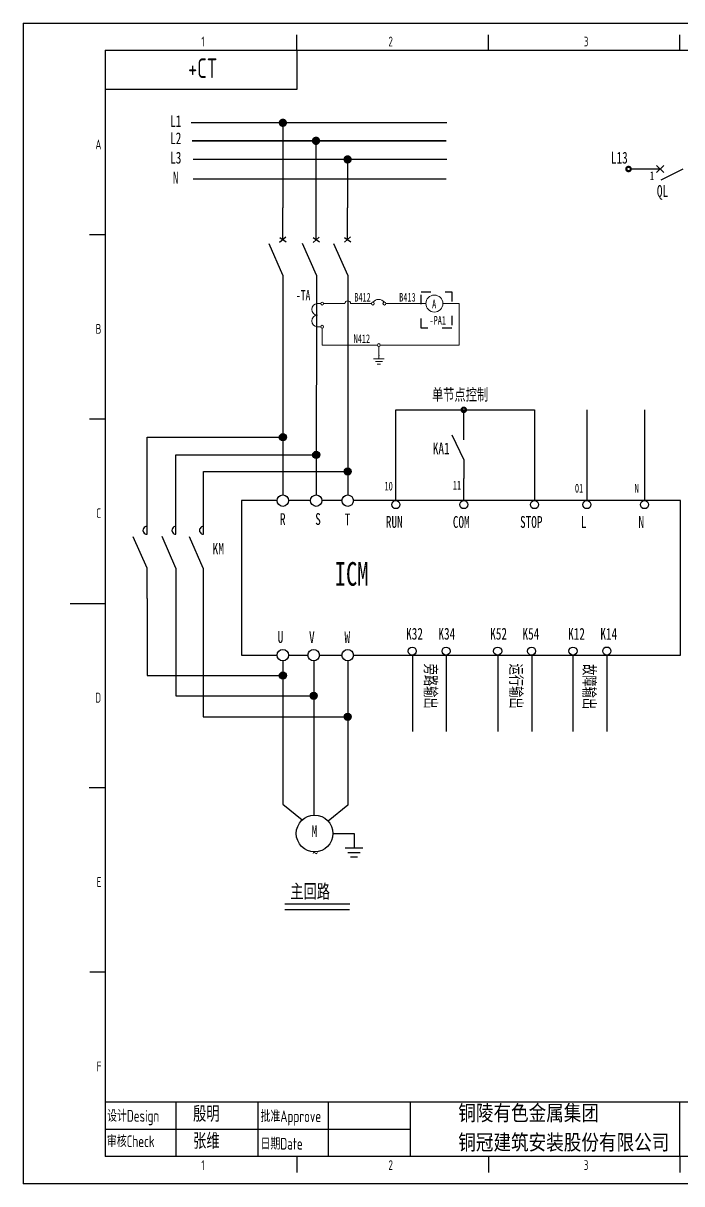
# Model space of a CAD drawing. Header units: millimetres. Extents: x 401220 to 2750366, y -101310 to 943175.
# Drawn here: x 1110437 to 1135406, y 230937 to 274931 of the extents above; entities that cross this region are included whole.
import ezdxf
from ezdxf.enums import TextEntityAlignment as Align

# ---------------------------------------------------------------- set-up
doc = ezdxf.new("R2010")
doc.units = ezdxf.units.MM
doc.linetypes.add('ACAD_ISO03W100', pattern=[30, 12, -18])
for name, color, linetype in [('1', 7, 'Continuous'), ('DIM', 1, 'Continuous'), ('TB', 7, 'Continuous'), ('图框_外框线', 7, 'Continuous'), ('图框_标题栏属性', 4, 'Continuous'), ('图框_标题栏文字', 6, 'Continuous'), ('图框_视口', 7, 'Continuous'), ('文字层', 1, 'Continuous'), ('粗实线层', 7, 'Continuous')]:
    doc.layers.add(name, color=color, linetype=linetype)
doc.layers.add('2', color=4, linetype='Continuous', lineweight=18)
doc.styles.add('IDQSTYLE', font='NSimSun.ttf', dxfattribs={"width": 0.7})
doc.styles.add('NERIN_ISOCP', font='simsun.ttf', dxfattribs={"width": 0.75})
doc.styles.get("Standard").update_dxf_attribs({"font": 'arial.ttf', "bigfont": 'hzdx.shx'})
doc.styles.add('仿宋', font='isocp.shx', dxfattribs={"width": 0.8, "bigfont": 'hztxt.shx'})
doc.styles.add('工程字', font='gbenor.shx', dxfattribs={"width": 0.8, "bigfont": 'hztxt.shx'})

# ---------------------------------------------------------------- blocks, each defined once
blk = doc.blocks.new('EARTH01')
at = {"layer": '2'}
for p, q in [((0, 0), (0, -2)), ((-3, -2), (3, -2)), ((-2, -3.52), (2, -3.52)), ((-1, -4.89), (1, -4.89))]:
    blk.add_line(p, q, dxfattribs=at)
blk.add_point((0, 0), dxfattribs=at)
at = {"layer": '1', "width": 0.9}
for tag, p in [('CR', (4, -8)), ('RT', (4, -5))]:
    blk.add_attdef(tag, p, '', height=1.8, dxfattribs=at)
at = {"layer": '1', "width": 0.9, "flags": 1}
blk.add_attdef('SD', (4, -10), '', height=1, dxfattribs=at)
at = {"layer": '2', "width": 0.9}
blk.add_attdef('DN', (4, -2), '', height=2.2, dxfattribs=at)

msp = doc.modelspace()

# ---------------------------------------------------------------- hatches: boundary and pattern name
h = msp.add_hatch(color=256)
h.dxf.hatch_style = 1
h.paths.add_polyline_path([(1120282, 259101.2), (1120282, 259371.5, -0.4141375), (1120417.2, 259236.4, -0.4142897)])
h.paths.add_polyline_path([(1120146.8, 259236.4, -0.4142897), (1120282, 259371.5), (1120282, 259236.4)])
h.paths.add_polyline_path([(1120282, 259101.2, -1), (1120282, 259371.5)])
h = msp.add_hatch(color=256)
h.dxf.hatch_style = 1
h.paths.add_polyline_path([(1120281.9, 259371.5, 0.4138594), (1120146.8, 259236.4), (1120281.8, 259236.4)])
h = msp.add_hatch(color=256)
h.dxf.hatch_style = 1
h.paths.add_polyline_path([(1121547.3, 258701.9), (1121547.2, 258431.5, 0.4142897), (1121682.4, 258566.7, 0.4141375)])
h.paths.add_polyline_path([(1121547.3, 258701.9, 0.4142897), (1121412.1, 258566.7), (1121547.2, 258566.7)])
h.paths.add_polyline_path([(1121547.2, 258566.7), (1121412.1, 258566.7, 0.4141375), (1121547.2, 258431.5)])
h = msp.add_hatch(color=256)
h.dxf.hatch_style = 1
h.paths.add_polyline_path([(1122739.8, 258071.4), (1122739.7, 257801.1, 0.4142897), (1122874.9, 257936.2, 0.4141375)])
h.paths.add_polyline_path([(1122739.8, 258071.4, 0.4142897), (1122604.6, 257936.2), (1122739.8, 257936.2)])
h.paths.add_polyline_path([(1122739.8, 257936.2), (1122604.6, 257936.2, 0.4141375), (1122739.7, 257801.1)])
h = msp.add_hatch(color=256)
h.dxf.hatch_style = 1
h.paths.add_polyline_path([(1120282, 250338.7), (1120282, 250068.4, 0.4142897), (1120417.2, 250203.6, 0.4141375)])
h.paths.add_polyline_path([(1120282, 250338.7, 0.4142897), (1120146.8, 250203.6), (1120282, 250203.6)])
h.paths.add_polyline_path([(1120282, 250203.6), (1120146.8, 250203.6, 0.4141375), (1120282, 250068.4)])
h = msp.add_hatch(color=256)
h.dxf.hatch_style = 1
h.paths.add_polyline_path([(1121449.4, 249566.4), (1121449.3, 249296, 0.4142897), (1121584.5, 249431.2, 0.4141375)])
h.paths.add_polyline_path([(1121449.4, 249566.4, 0.4142897), (1121314.1, 249431.2), (1121449.3, 249431.2)])
h.paths.add_polyline_path([(1121449.3, 249431.2), (1121314.1, 249431.2, 0.4141375), (1121449.3, 249296)])
h = msp.add_hatch(color=256)
h.dxf.hatch_style = 1
h.paths.add_polyline_path([(1122739.6, 248772), (1122739.5, 248501.6, 0.4142897), (1122874.8, 248636.8, 0.4141375)])
h.paths.add_polyline_path([(1122739.6, 248772, 0.4142897), (1122604.4, 248636.8), (1122739.6, 248636.8)])
h.paths.add_polyline_path([(1122739.6, 248636.8), (1122604.4, 248636.8, 0.4141375), (1122739.5, 248501.6)])

# ---------------------------------------------------------------- linework, layer by layer
at = {"color": 0, "ltscale": 0.7}
for p, q in [((1120280.7, 271156), (1120280.7, 267927.2)), ((1121547, 267930.7), (1121547, 270412.4)), ((1122735.5, 269633.4), (1122735.5, 267933.9)), ((1133476.8, 269404.6), (1134592.4, 269404.6)), ((1134452.4, 269542.5), (1134721.6, 269277.3)), ((1134453.4, 269271), (1134720.6, 269538.2)), ((1134619.1, 268999.2), (1135463, 269404.6)), ((1120388.3, 266826.2), (1120158.1, 266621.7)), ((1120166.6, 266809.1), (1120405.3, 266638.7)), ((1121656.4, 266826.3), (1121426.2, 266621.8)), ((1121434.7, 266809.2), (1121673.4, 266638.8)), ((1122845.7, 266829.1), (1122615.5, 266624.7)), ((1122624.1, 266812.1), (1122862.8, 266641.7)), ((1120282.9, 265374.1), (1119761.7, 266567.1)), ((1121551, 265382.2), (1121029.8, 266575.3)), ((1122741, 265374.1), (1122219.8, 266567.1)), ((1120282.9, 265374.1), (1120281.4, 257049.9)), ((1121551, 265382.2), (1121546.4, 257049.9)), ((1122741, 265374.1), (1122739.6, 257049.6)), ((1126681.2, 259332.7), (1127141.2, 258375.3)), ((1120065, 256833.5), (1118709.1, 256833.5)), ((1121329.9, 256833.5), (1120497.7, 256833.5)), ((1122523.2, 256833.5), (1121762.7, 256833.5)), ((1129190.9, 256833.5), (1122955.9, 256833.5)), ((1135353.2, 256833.5), (1129190.9, 256833.5)), ((1135353.2, 250974.3), (1135353.2, 256833.5)), ((1115132, 254267.4), (1114610.8, 255460.4)), ((1116222.9, 254275.5), (1115701.7, 255468.6)), ((1117265.4, 254267.4), (1116744.2, 255460.4)), ((1118709.1, 250976.4), (1120065, 250976.4)), ((1120497.7, 250976.4), (1121233, 250976.4)), ((1121665.7, 250976.4), (1122523.2, 250976.4)), ((1122955.9, 250976.4), (1128161.1, 250976.4)), ((1125194.5, 250974.3), (1125194.5, 248079.7)), ((1126477.7, 250975), (1126477.7, 248080.5)), ((1128063.5, 250974.3), (1135353.2, 250974.3)), ((1128435.1, 250974.3), (1128435.1, 248079.7)), ((1129718.3, 250975), (1129718.3, 248080.5)), ((1131280.9, 250979.1), (1131280.9, 248084.6)), ((1132564.1, 250979.9), (1132564.1, 248085.4)), ((1120281.4, 250760), (1120281.4, 249117.3)), ((1121449.3, 250760), (1121449.3, 249743.4)), ((1122739.6, 250760), (1122739.6, 250352.2)), ((1122739.6, 250352.2), (1122739.6, 245288.6)), ((1121449.3, 249743.3), (1121449.3, 244910.8)), ((1120281.4, 249117.3), (1120281.4, 245331.1)), ((1120281.4, 245331.1), (1121016.6, 244730.4)), ((1122739.6, 245288.6), (1122000.1, 244684.5)), ((1122182, 244215.1), (1122978.6, 244215.1)), ((1122978.6, 244215.1), (1122978.6, 243663)), ((1123307.6, 243663), (1122649.6, 243663)), ((1122746.9, 243494.6), (1123210.3, 243494.6)), ((1122847.7, 243328.4), (1123109.5, 243328.4))]:
    msp.add_line(p, q, dxfattribs=at)
at = {"color": 0}
for p, q in [((1120279.9, 266729.9), (1120280.7, 267927.2)), ((1121547, 266729.1), (1121547, 267930.7)), ((1122730.6, 266726.9), (1122735.5, 267933.9)), ((1116217.7, 234038.7), (1116217.7, 231974.6)), ((1119329.9, 234038.7), (1119329.9, 231974.6)), ((1121997.5, 234038.7), (1121997.5, 231974.6)), ((1125109.7, 234038.7), (1125109.7, 231974.6)), ((1125109.7, 234038.7), (1135335.5, 234038.7)), ((1135335.5, 231963.9), (1135335.5, 234038.7)), ((1125109.7, 233001.3), (1113550.1, 233001.3)), ((1171644.7, 231974.6), (1113548.7, 231974.6))]:
    msp.add_line(p, q, dxfattribs=at)
at = {"linetype": 'ACAD_ISO03W100', "ltscale": 30}
for p, q in [((1125528.6, 264743.3), (1126681.5, 264743.3)), ((1125528.6, 263376), (1125528.6, 264743.3)), ((1126681.5, 264743.3), (1126681.5, 263376)), ((1126681.5, 263376), (1125528.6, 263376))]:
    msp.add_line(p, q, dxfattribs=at)
at = {"linetype": 'Continuous', "lineweight": 15}
for p, q in [((1121593.3, 264301), (1121717.7, 264301)), ((1121827.1, 264301), (1122631.5, 264301)), ((1122850.2, 264301), (1123637.3, 264301)), ((1124184.6, 264301), (1124995.7, 264301)), ((1124995.7, 264301), (1125702.5, 264302.7)), ((1126346.7, 264301), (1126971.3, 264301)), ((1126971.3, 264301), (1126971.3, 262730.7)), ((1121593.3, 263425.6), (1121717.7, 263425.6)), ((1121772.4, 263370.9), (1121772.4, 262730.7)), ((1121772.4, 262730.7), (1123216.5, 262730.7)), ((1123866.6, 262730.7), (1123216.5, 262730.7)), ((1123921.3, 262338.4), (1123921.3, 262676)), ((1126971.3, 262730.7), (1123976, 262730.7))]:
    msp.add_line(p, q, dxfattribs=at)
for p, q in [((1124564.6, 260274.9), (1127460.8, 260274.9)), ((1124564.6, 259901.3), (1124564.6, 260274.9)), ((1127141.2, 259141.8), (1127141.2, 260274.9)), ((1127460.8, 260274.9), (1129821.9, 260274.9)), ((1129821.9, 260274.9), (1129821.9, 256833.5)), ((1131807, 260274.9), (1131807, 256833.5)), ((1133992, 260274.9), (1133992, 256833.5)), ((1124564.6, 256833.5), (1124564.6, 259901.3)), ((1115131.6, 255561.9), (1115131.6, 259236.4)), ((1115131.6, 259236.4), (1120282, 259236.4)), ((1116228.8, 255561.9), (1116228.8, 258566.7)), ((1116228.8, 258566.7), (1121547.2, 258566.7)), ((1127141.2, 258375.3), (1127141.2, 257670.9)), ((1117273, 255561.9), (1117273, 257937.2)), ((1117273, 257937.2), (1122739.8, 257936.2)), ((1127141.2, 256833.5), (1127141.2, 257670.9)), ((1127141.2, 257670.9), (1127141.2, 257670.9)), ((1118709.1, 256833.5), (1118709.1, 250976.4)), ((1115131.6, 253120.2), (1115132, 254267.4)), ((1116222.9, 254275.5), (1116222.9, 249431.2)), ((1117265.4, 254267.4), (1117265.4, 248636.8)), ((1115131.6, 253120.2), (1115131.6, 250203.6)), ((1115131.6, 250203.6), (1120281.4, 250203.6)), ((1116222.9, 249431.2), (1121449.3, 249431.2)), ((1117265.4, 248636.8), (1122739.6, 248636.8))]:
    msp.add_line(p, q)
at = {"color": 0, "ltscale": 0.7, "const_width": 52.3}
for points in [[(1116796, 271156), (1126502, 271156)], [(1116835.2, 270471.3), (1126483.5, 270471.3)], [(1116874.4, 269766.9), (1126502, 269766.9)], [(1116874.4, 269023.5), (1126474.2, 269023.5)], [(1120346.6, 241328.4), (1122813.5, 241328.4)]]:
    msp.add_lwpolyline(points, dxfattribs=at)
at = {"color": 0, "ltscale": 0.7, "const_width": 156.9}
for points in [[(1120202.3, 271156, 1), (1120359.1, 271156, 1)], [(1121459.8, 270473.2, 1), (1121616.6, 270473.2, 1)], [(1122657.1, 269766.9, 1), (1122813.9, 269766.9, 1)]]:
    msp.add_lwpolyline(points, format="xyb", close=True, dxfattribs=at)
at = {"color": 0, "const_width": 166}
for points in [[(1133345.8, 269404.6, 1), (1133428.8, 269404.6, 1)], [(1127099.7, 260274.9, 1), (1127182.7, 260274.9, 1)]]:
    msp.add_lwpolyline(points, format="xyb", close=True, dxfattribs=at)
at = {"color": 0, "ltscale": 0.7}
for centre, radius in [((1133387.3, 269404.6), 90.1), ((1120281.4, 256833.5), 216.4), ((1121546.3, 256833.5), 216.4), ((1122739.6, 256833.3), 216.4), ((1124564.6, 256681.2), 152.3), ((1127141.2, 256681.2), 152.3), ((1129821.9, 256681.2), 152.3), ((1131807, 256681.2), 152.3), ((1133992, 256681.2), 152.3), ((1125184.8, 251127.7), 152.3), ((1126468, 251128.4), 152.3), ((1128425.4, 251127.7), 152.3), ((1129708.6, 251128.4), 152.3), ((1131280.9, 251131.5), 152.3), ((1132564.1, 251132.2), 152.3), ((1120281.4, 250976.4), 216.4), ((1121449.3, 250976.4), 216.4), ((1122739.6, 250976.4), 216.4), ((1121485.4, 244215.1), 696.6)]:
    msp.add_circle(centre, radius, dxfattribs=at)
at = {"linetype": 'Continuous', "lineweight": 15}
for centre, radius in [((1126024.6, 264303.4), 322.1), ((1121772.4, 264301), 54.7), ((1123692.1, 264301), 54.7), ((1124129.9, 264301), 54.7), ((1121772.4, 263425.6), 54.7), ((1123921.3, 262730.7), 54.7)]:
    msp.add_circle(centre, radius, dxfattribs=at)
for centre in [(1120282, 259236.4), (1121547.2, 258566.7), (1122739.8, 257936.2), (1120282, 250203.6), (1121449.3, 249431.2), (1122739.6, 248636.8)]:
    msp.add_circle(centre, 135.2)
for centre, radius, start, end in [((1122740.9, 264297), 109.4, 2.10804, 177.89196), ((1123911, 264174.9), 284, 39.56361, 140.43639), ((1121593.3, 264082.2), 218.9, 90, 270), ((1121593.3, 263644.5), 218.9, 90, 270)]:
    msp.add_arc(centre, radius, start, end, dxfattribs=at)
for centre in [(1115123.4, 255707.1), (1116220.6, 255707.1), (1117264.7, 255707.1)]:
    msp.add_arc(centre, 145.4, 86.72846, 273.26006)
at = {"layer": 'TB', "color": 0, "ltscale": 0.7}
msp.add_line((1120353.9, 241543.3), (1122820, 241543.3), dxfattribs=at)
at = {"layer": '图框_外框线', "color": 0}
for p, q in [((1110436.6, 274930.8), (1172682.1, 274930.8)), ((1110436.6, 274930.8), (1110436.6, 230937.2)), ((1172682.1, 230937.2), (1110436.6, 230937.2))]:
    msp.add_line(p, q, dxfattribs=at)
at = {"layer": '图框_外框线', "color": 0, "lineweight": -3}
for p, q in [((1120810.5, 273903.2), (1120810.5, 274496)), ((1128072.3, 273903.2), (1128072.3, 274496)), ((1135334.1, 273903.2), (1135334.1, 274496)), ((1113548.7, 266913.1), (1112955.9, 266913.1)), ((1113548.7, 259923), (1112955.9, 259923)), ((1113535.3, 245943.4), (1112942.5, 245943.4)), ((1113550.1, 238954), (1112957.3, 238954)), ((1120811.9, 231963.9), (1120811.9, 231371.1)), ((1128073.7, 231963.9), (1128073.7, 231371.1)), ((1128073.7, 231963.9), (1128073.7, 231371.1)), ((1135335.5, 231963.9), (1135335.5, 231371.1))]:
    msp.add_line(p, q, dxfattribs=at)
at = {"layer": '图框_外框线', "color": 0, "lineweight": 30}
msp.add_line((1112215.6, 252933.5), (1113549.4, 252933.5), dxfattribs=at)
at = {"layer": '图框_视口', "color": 0}
for p, q in [((1113548.7, 273903.2), (1171644.7, 273903.2)), ((1113548.7, 273903.2), (1113548.7, 231974.6)), ((1113550.1, 234038.7), (1171644.7, 234038.7))]:
    msp.add_line(p, q, dxfattribs=at)
at = {"layer": '粗实线层', "color": 0}
for p, q in [((1120810.5, 273903.2), (1120810.5, 272421.2)), ((1120810.5, 272421.2), (1113548.7, 272421.2))]:
    msp.add_line(p, q, dxfattribs=at)

# ---------------------------------------------------------------- block references
at = {"linetype": 'Continuous', "lineweight": 15, "xscale": 66.91392604602565, "yscale": 66.91392604602565, "zscale": 66.91392604602565}
msp.add_blockref('EARTH01', (1123921.3, 262338.4), dxfattribs=at)

# ---------------------------------------------------------------- texts
at = {"color": 0, "ltscale": 0.7, "style": 'IDQSTYLE', "width": 0.7}
for s, height, p in [('L1', 447.06, (1116218.9, 271221.4)), ('L2', 447.06, (1116218.9, 270569.8)), ('L3', 447.06, (1116218.9, 269829.2)), ('L13', 447.06, (1133036.5, 269828.7)), ('N', 447.1, (1116218.9, 269073.8)), ('1', 332, (1134277, 269149.8)), ('QL', 447.06, (1134675.9, 268517.9)), ('KA1', 447.06, (1126285.2, 258812.8)), ('10', 331.97, (1124291.4, 257382.6)), ('11', 331.97, (1126883.1, 257421)), ('01', 331.97, (1131511.1, 257301.6)), ('N', 332, (1133696.6, 257301.6)), ('R', 447.1, (1120277.6, 256133.7)), ('S', 447.1, (1121614.1, 256133.7)), ('T', 447.1, (1122728.3, 256121.8)), ('RUN', 447.06, (1124505.8, 256024.5)), ('COM', 447.06, (1127043.9, 256024.5)), ('STOP', 447.06, (1129699.6, 256024.5)), ('L', 447.1, (1131684.6, 256024.5)), ('N', 447.1, (1133869.7, 256024.5)), ('U', 447.1, (1120190.3, 251658.5)), ('V', 447.1, (1121380.5, 251658.5)), ('W', 447.1, (1122722.3, 251658.5)), ('K32', 447.06, (1125272.9, 251783.9)), ('K34', 447.06, (1126496.9, 251783.9)), ('K52', 447.06, (1128460.9, 251783.9)), ('K54', 447.06, (1129684.9, 251783.9)), ('K12', 447.06, (1131414.4, 251783.9)), ('K14', 447.06, (1132638.4, 251783.9)), ('M', 447.1, (1121477.1, 244300.3)), ('~', 447.1, (1121506.5, 243476.5))]:
    msp.add_text(s, height=height, dxfattribs=at).set_placement(p, align=Align.MIDDLE)
at = {"linetype": 'Continuous', "lineweight": 15, "style": 'IDQSTYLE', "width": 0.7}
for s, height, p in [('-TA', 382.99, (1120776, 264428.5)), ('A', 328.3, (1125938.8, 264122.5)), ('-PA1', 328.28, (1125841.3, 263504.3))]:
    msp.add_text(s, height=height, dxfattribs=at).set_placement(p)
at = {"color": 1, "linetype": 'Continuous', "lineweight": 15, "style": 'IDQSTYLE', "width": 0.7}
for s, p in [('B412', (1122988.7, 264378.8)), ('B413', (1124690.8, 264378.8)), ('N412', (1122964.4, 262808.5))]:
    msp.add_text(s, height=328.28, dxfattribs=at).set_placement(p)
at = {"color": 0, "ltscale": 0.7, "style": 'IDQSTYLE', "width": 0.7}
for s, height, p in [('单节点控制', 447.06, (1125932, 260631.3)), ('主回路', 525.95, (1120562.3, 241759.7))]:
    msp.add_text(s, height=height, dxfattribs=at).set_placement(p)
at = {"color": 0, "style": 'IDQSTYLE', "width": 0.7}
msp.add_text('ICM', height=894.12, dxfattribs=at).set_placement((1122249.3, 253608.9))
at = {"color": 0, "ltscale": 0.7, "style": 'IDQSTYLE', "width": 0.7}
for s, p in [('旁路输出', (1125666.5, 250654.8)), ('运行输出', (1128907.1, 250654.8)), ('故障输出', (1131681.6, 250635.2))]:
    msp.add_text(s, height=447.06, rotation=270, dxfattribs=at).set_placement(p)
at = {"color": 0, "insert": (1126930.6, 233932.8), "char_height": 666.9, "width": 9485.559, "attachment_point": 1, "style": '仿宋'}
msp.add_mtext('{\\W1;铜陵有色金属集团\\P铜冠建筑安装股份有限公司}', dxfattribs=at)
at = {"layer": 'DIM', "color": 7, "insert": (1117832.3, 254800.5), "char_height": 431.83, "attachment_point": 8, "style": 'NERIN_ISOCP'}
msp.add_mtext('KM', dxfattribs=at)
at = {"layer": '图框_外框线', "color": 0, "lineweight": -3, "style": '工程字', "width": 0.8}
for s, p in [('1', (1117253.7, 274051.4)), ('2', (1124367.3, 274051.4)), ('3', (1131777.3, 274051.4)), ('1', (1117255.1, 231459.6)), ('2', (1124368.7, 231459.6)), ('3', (1131778.7, 231459.6))]:
    msp.add_text(s, height=370.5, dxfattribs=at).set_placement(p, align=Align.CENTER)
for s, p in [('A', (1113400.5, 270334)), ('B', (1113400.5, 263343.9)), ('C', (1113387.1, 256354.4)), ('D', (1113387.1, 249364.3)), ('E', (1113401.9, 242374.9)), ('F', (1113401.9, 235384.8))]:
    msp.add_text(s, height=370.5, dxfattribs=at).set_placement(p, align=Align.MIDDLE_RIGHT)
at = {"layer": '图框_标题栏属性', "color": 0, "style": '工程字', "width": 0.85}
for s, p in [('殷明', (1117381.5, 233284.8)), ('张维', (1117381.5, 232258))]:
    msp.add_text(s, height=592.8, dxfattribs=at).set_placement(p, align=Align.CENTER)
at = {"layer": '图框_标题栏文字', "color": 0, "style": '工程字', "width": 0.8}
for s, p in [('设计Design', (1113619.5, 233289.6)), ('批准Approve', (1119436.6, 233275.6)), ('审核Check', (1113611.7, 232327.2)), ('日期Date', (1119436.8, 232234.2))]:
    msp.add_text(s, height=444.6, dxfattribs=at).set_placement(p)
at = {"layer": '文字层', "color": 0, "linetype": 'Continuous', "style": '工程字', "width": 0.8}
msp.add_text('+CT', height=741, dxfattribs=at).set_placement((1116689.4, 272854.5))

doc.saveas('drawing.dxf')
